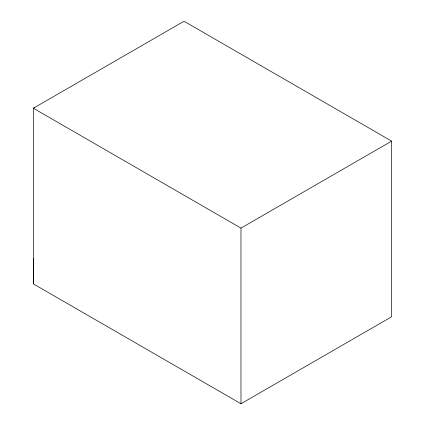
<?xml version="1.0" encoding="UTF-8"?>
<svg xmlns="http://www.w3.org/2000/svg" width="425" height="425" viewBox="0 0 425 425"><rect width="100%" height="100%" fill="white"/><g stroke="black" fill="none" stroke-linecap="round" stroke-linejoin="round"><path stroke-width="0.64" d="M33.357 283.879L33.357 108.237L184.025 21.25L391.643 141.121L391.643 316.763L240.975 403.75L33.357 283.879L33.463 258.729M34.106 107.801L34.112 107.413M33.357 108.237L240.975 228.108L391.643 141.121M240.975 228.108L240.975 403.75"/></g></svg>
